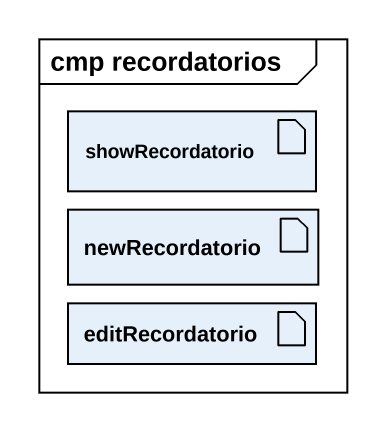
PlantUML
@startuml
mainframe cmp recordatorios
artifact showRecordatorio
artifact newRecordatorio
artifact editRecordatorio
@enduml
